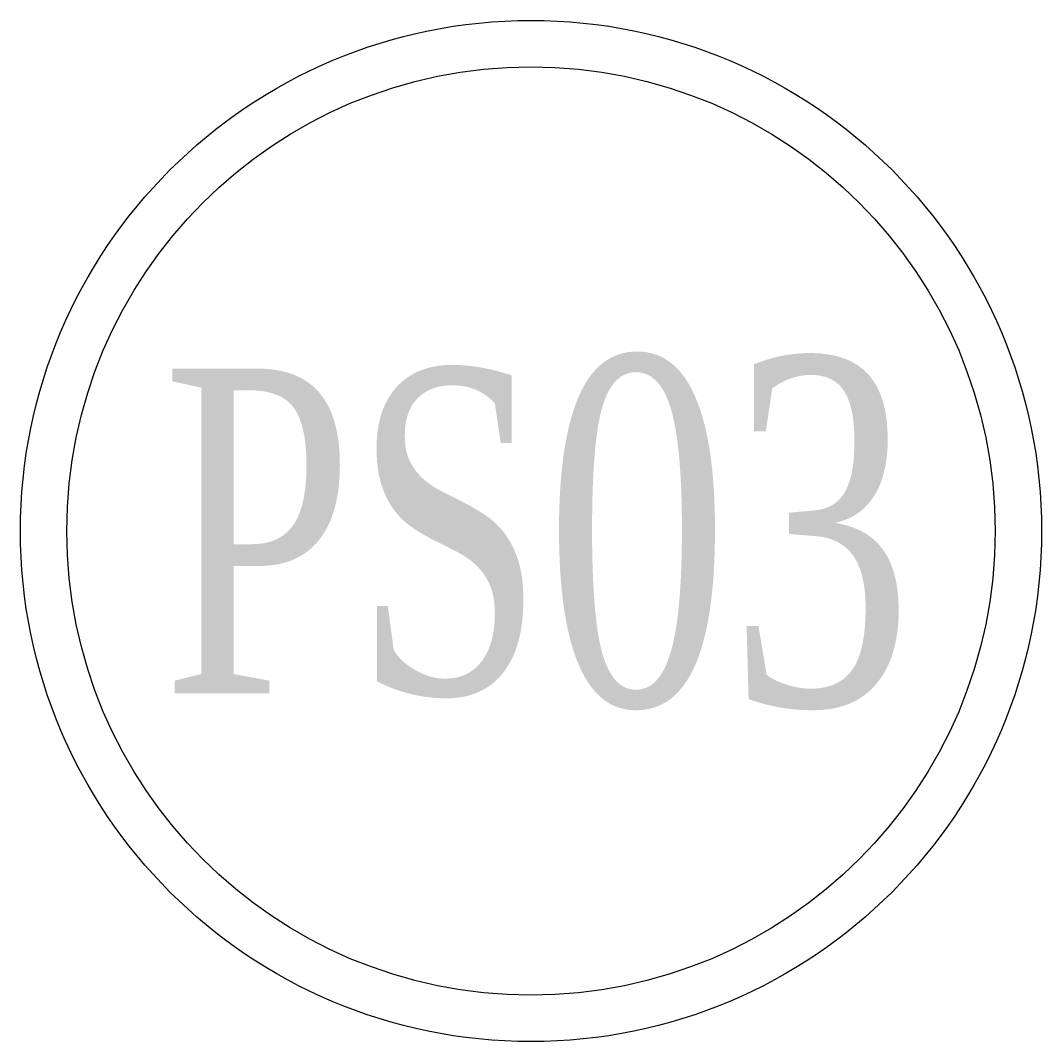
# Model space of a CAD drawing. Header units: centimetres. Extents: x 372964 to 529194, y 28783 to 59011.
# Drawn here: x 519488.8 to 519554.8, y 55445.4 to 55511.4 of the extents above; entities that cross this region are included whole.
import ezdxf
from ezdxf.enums import TextEntityAlignment as Align

# ---------------------------------------------------------------- set-up
doc = ezdxf.new("R2010")
doc.units = ezdxf.units.CM
doc.layers.add('0-KRCN-SHT-YAZI-KOLADI-PİSSU', color=1, linetype='Continuous', lineweight=35)
doc.styles.add('YAZI', font='times.ttf')

# ---------------------------------------------------------------- blocks, each defined once
blk = doc.blocks.new('A$C354C280E')
at = {"layer": '0-KRCN-SHT-YAZI-KOLADI-PİSSU', "color": 6, "lineweight": 20}
for radius in [22, 20]:
    blk.add_circle((0, 0), radius, dxfattribs=at)
at = {"layer": '0-KRCN-SHT-YAZI-KOLADI-PİSSU', "color": 6, "style": 'YAZI', "width": 0.7}
blk.add_text('PS', height=14, rotation=360, dxfattribs=at).set_placement((0.589, 0), align=Align.MIDDLE_RIGHT)
blk.add_attdef('99', text='', height=14, rotation=360, dxfattribs=at).set_placement((0.603, 0), align=Align.MIDDLE_LEFT)

msp = doc.modelspace()

# ---------------------------------------------------------------- block references
at = {"layer": '0-KRCN-SHT-YAZI-KOLADI-PİSSU', "color": 6, "lineweight": 20}
ref = msp.add_blockref('A$C354C280E', (519521.834, 55478.412), dxfattribs=dict(at, xscale=1.5, yscale=1.5, zscale=1.5))
ref.add_attrib('99', '03', dxfattribs={"color": 6, "height": 22.5, "style": 'YAZI', "width": 0.7}).set_placement((519522.738, 55478.412), align=Align.MIDDLE_LEFT)

doc.saveas('drawing.dxf')
